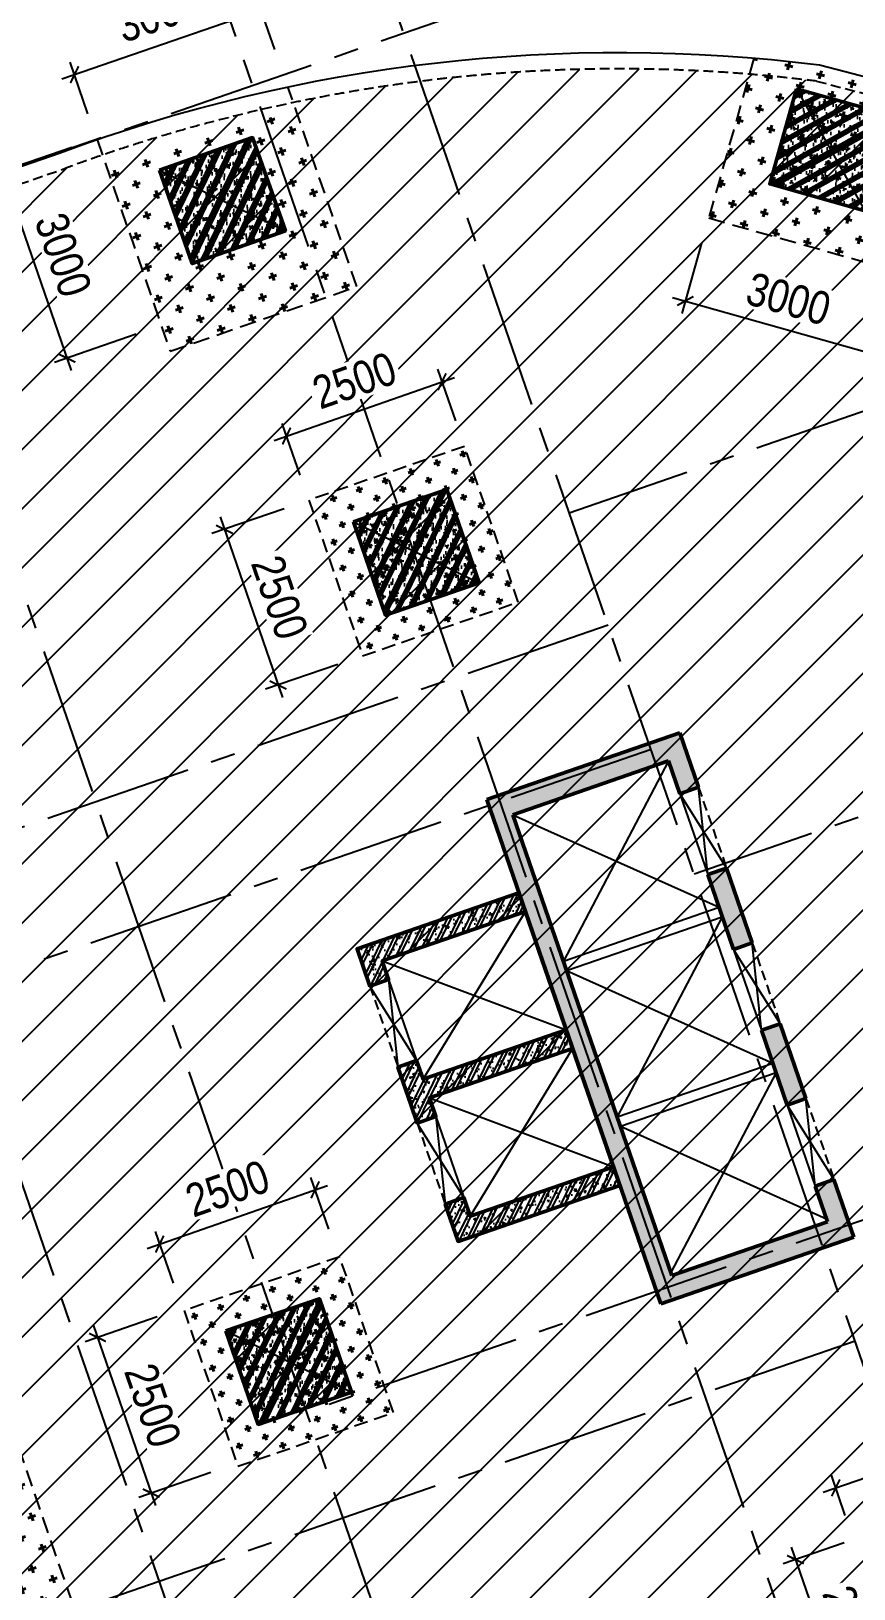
# Model space of a CAD drawing. Header units: millimetres. Extents: x -80883 to 1373228, y -532110 to 182357.
# Drawn here: x 1263269 to 1275759, y -311817 to -288173 of the extents above; entities that cross this region are included whole.
import ezdxf

# ---------------------------------------------------------------- set-up
doc = ezdxf.new("R2010")
doc.units = ezdxf.units.MM
doc.header["$LTSCALE"] = 100
doc.header["$PDMODE"] = 32
doc.header["$PDSIZE"] = 2.5
for name, pattern in [('CENTER2', [1.125, 0.75, -0.125, 0.125, -0.125]), ('DASHED', [4.5, 3, -1.5]), ('HIDDEN', [0.375, 0.25, -0.125])]:
    doc.linetypes.add(name, pattern=pattern)
for name, color, linetype, lineweight in [('0-Hatch', 250, 'Continuous', 40), ('KT-Net cot vach', 6, 'Continuous', 50), ('ST_MBDV Cot vach 220805$0$Xref_ST_MBDV Cot vach 30.7.2022$0$KT-Net cot vach', 6, 'Continuous', 50), ('xref.asix of  podium$0$xref.asix of  podium$0$ST_MBDV Cot vach 220805$0$KT-Net cot vach', 6, 'Continuous', 50)]:
    doc.layers.add(name, color=color, linetype=linetype, lineweight=lineweight)
for name, color, linetype in [('0-khuat', 3, 'HIDDEN'), ('ccu11-Khuat', 9, 'DASHED'), ('ccu11-Manh', 8, 'Continuous'), ('ccu11-Thay', 7, 'Continuous'), ('ccu12-Hatch', 250, 'Continuous'), ('ccu12-Manh', 8, 'Continuous'), ('ccu12-Thay', 7, 'Continuous'), ('ccu12-Truc', 13, 'CENTER2'), ('KC2-DIM', 251, 'Continuous'), ('KT-Dim', 8, 'Continuous'), ('KT-Hatch', 251, 'Continuous'), ('xref.asix of  podium$0$xref.asix of  podium$0$KT-Hatch', 251, 'Continuous')]:
    doc.layers.add(name, color=color, linetype=linetype)
doc.styles.add('Arial Narrow', font='ARIALN.TTF')
doc.dimstyles.new('ccu12-200', dxfattribs={"dimscale": 200, "dimtxt": 2.5, "dimasz": 1, "dimexe": 1, "dimexo": 2, "dimgap": 1, "dimtad": 1, "dimdec": 0, "dimrnd": 5, "dimdsep": 46, "dimtxsty": 'Arial Narrow', "dimblk": 'ARCHTICK', "dimcen": -1, "dimdle": 1, "dimclrd": 256, "dimclre": 256, "dimclrt": 3, "dimadec": 0, "dimazin": 2, "dimtfac": 0.1, "dimtdec": 0, "dimtmove": 0, "dimatfit": 1, "dimldrblk": 'ARCHTICK', "dimfxl": 1, "dimtvp": 0.8333333333333334, "dimtolj": 1, "dimtzin": 12, "dimarcsym": 0})

# ---------------------------------------------------------------- blocks, each defined once
blk = doc.blocks.new('MC3000X3000')
at = {"layer": '0-Hatch', "ltscale": 2}
h = blk.add_hatch(dxfattribs=at)
h.set_pattern_fill('CROSS', color=256, scale=1000, style=0)
h.set_pattern_definition([(360, (0, -4.656612873077393e-10), (250, 250), [125, -375]), (90, (62.5, -62.50000000046566), (-250, 250), [125, -375])])
h.paths.add_polyline_path([(7876789.000000002, 1547059), (7876789.000000002, 1550059), (7873789.000000002, 1550059), (7873789.000000002, 1547059)])
at = {"layer": '0-khuat', "ltscale": 10}
blk.add_lwpolyline([(7873789.000000002, 1547059), (7876789.000000002, 1547059), (7876789.000000002, 1550059), (7873789.000000002, 1550059)], close=True, dxfattribs=at)
blk = doc.blocks.new('MBKC-T1-PN')
at = {"layer": '0-Hatch', "ltscale": 2}
h = blk.add_hatch(dxfattribs=at)
h.set_pattern_fill('CROSS', color=256, scale=999.9999999999999, angle=164.2212204098741, style=0)
h.set_pattern_definition([(164.2212204098741, (8042435.489576856, -640495.130652626), (-308.5606566022942, -172.5987288399341), [124.9999999999996, -374.9999999999984]), (254.2212204098741, (8042392.339894645, -640417.9904884754), (172.5987288399341, -308.5606566022942), [125, -374.9999999999999])])
edge = h.paths.add_edge_path()
edge.add_line((44586.42353469785, 11557.69018123636), (42638.87529900065, 12063.86032439285))
edge.add_arc((39596.52587840916, -12165.34503259504), 24419.46523222947, 82.84309025363818, 85.19620385804187)
edge.add_line((41641.50630159327, 12168.3422608847), (40955.56100985501, 9740.831703689124))
edge.add_line((40955.56100985501, 9740.831703689124), (43842.51732250769, 8925.060137114662))
edge.add_line((43842.51732250769, 8925.060137114662), (44586.42353469785, 11557.69018123636))
h = blk.add_hatch(dxfattribs=at)
h.set_pattern_fill('CROSS', color=256, scale=1000, angle=109.047137953997, style=0)
h.set_pattern_definition([(109.0471379539969, (4067550.98721924, -6929127.166334073), (-317.8990851971258, 154.7261181275824), [124.9999999999996, -374.9999999999983]), (199.0471379539969, (4067589.668748772, -6929047.691562775), (-154.7261181275824, -317.8990851971258), [124.9999999999996, -374.9999999999982])])
edge = h.paths.add_edge_path()
edge.add_arc((39731.38842444564, -12543.43261707574), 24419.46523215249, 101.8954669769914, 108.9529707750465)
edge.add_line((31800.14271300146, 10552.14322958811), (32778.06071958435, 7719.635461929371))
edge.add_line((32778.06071958435, 7719.635461929371), (35613.81193953264, 8698.673264347133))
edge.add_line((35613.81193953264, 8698.673264347133), (34697.88295881101, 11351.63183045672))
h = blk.add_hatch(dxfattribs=at)
h.set_pattern_fill('CROSS', color=256, scale=1000, angle=109.047137953997, style=0)
h.set_pattern_definition([(109.0471379539969, (4063272.425263742, -6949223.737998943), (-317.8990851971258, 154.7261181275824), [124.9999999999984, -374.9999999999935]), (199.0471379539969, (4063311.106793273, -6949144.263227643), (-154.7261181275824, -317.8990851971258), [124.9999999999984, -374.9999999999935])])
h.paths.add_polyline_path([(29727.98328719824, -11952.80472232198), (28499.49876486883, -12376.93620520289), (28825.84469822655, -13322.18660958915), (31661.59591817483, -12343.14880717138), (30029.86624747887, -7616.896773923829), (28422.5993957594, -8171.802646955766)])
at = {"layer": 'ccu12-Hatch', "ltscale": 0.5}
h = blk.add_hatch(dxfattribs=at)
h.set_pattern_fill('ANSI31', color=256, scale=200)
h.set_pattern_definition([(45, (-1232600.871086698, 300749.4537652719), (-449.0128060534577, 449.0128060534577), [])])
edge = h.paths.add_edge_path()
edge.add_arc((39596.5258784194, -12165.34503250691), 24169.46523214078, 82.88137897741478, 110.3519449384467, ccw=False)
edge.add_line((42591.70211395179, 11817.81507882464), (58406.76826363965, 7707.460248947376))
edge.add_arc((57566.76677237987, 4896.279314257787), 2933.997401648627, 22.368302132014207, 73.36346853650582, ccw=False)
edge.add_line((60280.00056402339, 6012.837931064423), (65645.2552123724, -9495.342720050656))
edge.add_arc((69912.35162360128, -7700.789438651875), 4629.096376454211, 202.8094831940485, 267.8461387636046)
edge.add_line((69738.37575314008, -12326.61538209155), (89786.80552536738, -12326.61538209155))
edge.add_line((89786.80552536738, -12326.61538209155), (89786.80552536552, -14486.6249031527))
edge.add_line((89786.80552536552, -14486.6249031527), (90834.7687206131, -14486.62490315287))
edge.add_line((90834.7687206131, -14486.62490315287), (90834.76635349239, -14486.62703115697))
edge.add_line((90834.76635349239, -14486.62703115697), (93582.1413394094, -14486.62703115703))
edge.add_line((93582.1413394094, -14486.62703115703), (93582.14357479545, -14486.50828201312))
edge.add_line((93582.14357479545, -14486.50828201312), (97086.90349016106, -14486.6082508968))
edge.add_line((97086.90349016106, -14486.6082508968), (97086.90349016106, -24426.61538177478))
edge.add_line((97086.90349016106, -24426.61538177478), (89886.80552545143, -24426.6153830188))
edge.add_line((89886.80552545143, -24426.6153830188), (89886.80552545143, -26426.61538159492))
edge.add_line((89886.80552545143, -26426.61538159492), (104609.6535231646, -26426.61538159504))
edge.add_line((104609.6535231646, -26426.61538159504), (105347.4875280627, -29849.06259193434))
edge.add_arc((100503.7394000653, -30535.27201428305), 4892.113990781321, -88.98280526600831, 8.063382661788978, ccw=False)
edge.add_line((100590.5864808073, -35426.61506945355), (55455.55192690738, -35426.61506945355))
edge.add_arc((55461.66778308339, -30567.90211140737), 4858.716807180945, 197.5048071931062, 269.9278795506233, ccw=False)
edge.add_line((50827.94980508671, -32029.33521380113), (46319.23951797537, -19000.21078809898))
edge.add_arc((35342.89111414202, -23363.40948498569), 11811.76223731449, 21.6782725501053, 114.2965891740708)
edge.add_line((30482.82222025329, -12597.84133938845), (15440.22126940242, -17787.66880758357))
edge.add_arc((13548.83679810865, -12297.90464630711), 5806.448636187753, 244.533379235947, 289.01032906862923, ccw=False)
edge.add_arc((51601.22406761372, 27498.46431632899), 60602.85856022522, 217.6298442272399, 228.0027393231647, ccw=False)
edge.add_line((3605.473727127304, -9503.081798993808), (-504.3626536345109, -3435.722267398494))
edge.add_arc((2629.021960851969, -2740.241346217575), 3209.640611350007, 105.4996049737502, 192.5144003469773, ccw=False)
edge.add_line((1771.304140177555, 352.6720043509267), (31190.7288702894, 10495.31749677))
at = {"layer": '0-khuat', "ltscale": 10}
blk.add_line((31661.5959181746, -12343.14880717138), (30029.86624747911, -7616.896773923712), dxfattribs=at)
for points in [[(41641.5063015935, 12168.3422608847), (40955.56100985501, 9740.831703689124), (43842.51732250769, 8925.060137114662), (44586.42353469785, 11557.69018123636)], [(31669.14999424038, 10931.55938810005), (32778.06071958435, 7719.635461929371), (35613.81193953264, 8698.673264347133), (34567.05558589334, 11730.56907009933)]]:
    blk.add_lwpolyline(points, dxfattribs=at)
at = {"layer": 'ccu11-Khuat', "ltscale": 0.5, "elevation": -0.1248620286703281}
blk.add_lwpolyline([(100590.5864808073, -35426.61506945355), (55455.55192690738, -35426.61506945355, -0.3269618123751123), (50827.94980508671, -32029.33521380113), (46319.23951797537, -19000.21078809898, 0.4276624970093012), (30482.82222025329, -12597.84133938845), (15440.22126940242, -17787.66880758357, -0.1965409036496166), (11052.14983252855, -17540.17514300876, -0.04529122358984782), (3605.473727127304, -9503.081798993808), (-504.3626536345109, -3435.722267398494, -0.3990343803495413), (1771.304140177555, 352.6720043509267), (31190.7288702894, 10495.31749677, -0.1204403028230274), (42591.70211395179, 11817.81507882464), (58406.76826363965, 7707.460248947376, -0.2262547279600852), (60280.00056402339, 6012.837931064423), (65645.2552123724, -9495.342720050656, 0.2916469557633262), (69738.37575314008, -12326.61538209155), (89786.80552536738, -12326.61538209155)], format="xyb", dxfattribs=at)
at = {"layer": 'ccu12-Thay', "ltscale": 0.5, "elevation": -0.1248620286703281}
for points in [[(31106.50964570185, 10730.72245935566, -0.1205795836710196), (42638.87529900065, 12063.86032439285), (58473.93133406853, 7948.310099115886, -0.2272385897093211), (60513.96545474557, 6101.210590459232), (65878.82024020283, -9405.814263519424, 0.2908633368540378), (69743.14055128163, -12076.61538209155), (90036.80552536761, -12076.61538209155)], [(100592.7780615496, -35676.61506945355), (55455.39655799186, -35676.61506945355, -0.3267809868965265), (50590.58009542292, -32107.86709642987), (46084.84347490547, -19087.33587578748, 0.427810969143063), (30575.27555690287, -12830.40478876728), (15521.75718290871, -18023.99886239826, -0.1981128104978065), (10911.61054585082, -17750.02456894092, -0.0454709095100691), (3402.789631705265, -9649.635404628643), (-737.5713195712306, -3537.212389550812, -0.4024491153328594), (1696.951964988839, 591.4787324376521), (31106.50964570185, 10730.72245935566)]]:
    blk.add_lwpolyline(points, format="xyb", dxfattribs=at)
at = {"layer": '0-khuat', "linetype": 'HIDDEN', "ltscale": 10, "xscale": 0.8333333333333334, "yscale": 0.8333333333333334, "zscale": 0.8333333333333334}
for p, rotation in [((3398011.633033426, -5777611.017557327), 109.0471379539969), ((3396116.371167894, -5789912.941692837), 109.0471379540067)]:
    blk.add_blockref('MC3000X3000', p, dxfattribs=dict(at, rotation=rotation))
blk = doc.blocks.new('_ARCHTICK')
at = {"color": 0, "linetype": 'ByBlock', "const_width": 0.15}
blk.add_lwpolyline([(-0.5, -0.5), (0.5, 0.5)], dxfattribs=at)
blk = doc.blocks.new('*D1068')
at = {"layer": 'Defpoints', "color": 0, "transparency": 16777216}
for p in [(341485.0128966325, -41507.42828786178), (342232.6258974263, -43672.86507963808), (336750.1735388605, -45565.67149764695)]:
    blk.add_point(p, dxfattribs=at)
at = {"layer": 'KT-Dim', "lineweight": -2, "transparency": 16777216}
for p, q in [((342102.087523707, -43294.7649170004), (341419.7437097728, -41318.37820654301)), ((335813.5104570653, -43465.50389365036), (341674.0629779513, -41442.15910100228)), ((336619.6351651412, -45187.57133500927), (335937.2913515246, -43211.18462547185))]:
    blk.add_line(p, q, dxfattribs=at)
at = {"layer": 'KT-Dim', "lineweight": -2, "transparency": 16777216, "xscale": 200, "yscale": 200, "zscale": 200}
for p, rotation in [((341485.0128966324, -41507.4282878619), 19.04713796363416), ((336002.5605383842, -43400.23470679074), 199.0471379636342)]:
    blk.add_blockref('_ARCHTICK', p, dxfattribs=dict(at, rotation=rotation))
at = {"layer": 'KT-Dim', "color": 3, "transparency": 16777216, "insert": (338595.205821296, -42023.47175388741), "char_height": 500, "attachment_point": 5, "rotation": 19.047137963634164, "style": 'Arial Narrow'}
blk.add_mtext('\\A1;5800', dxfattribs=at)
blk = doc.blocks.new('LOI-B2-T1-PN')
at = {"layer": 'xref.asix of  podium$0$xref.asix of  podium$0$KT-Hatch'}
h = blk.add_hatch(dxfattribs=at)
h.set_pattern_fill('BTCT', color=256, scale=40)
h.set_pattern_definition([(49.99999999999999, (106559.8543703835, -42147.03074568091), (286.9040730403014, -25.10085399303804), [30, -330]), (355, (106559.8543703835, -42147.03074568091), (-55.50053344520001, 300.8768534800047), [24, -264]), (100.4514, (106583.7630423829, -42149.12248168094), (231.4037526856086, 275.7758168243814), [25.496076, -280.4568448]), (46.18420000000001, (106559.8543703835, -42067.03074568091), (426.8964194502578, -66.20760573160723), [45, -495]), (96.6356, (106595.4290683828, -42072.54806848092), (373.8650822194813, 389.6471483601767), [38.2441152, -420.6852]), (351.1842, (106559.8543703835, -42067.03074568091), (373.8647780534509, 389.6474403701299), [36, -396]), (21, (106599.8543703835, -42087.03074568091), (238.7628208473847, -161.0475562661355), [30, -330]), (326.0000000000001, (106599.8543703835, -42087.03074568091), (97.32613276863269, 290.0600180187412), [24, -264]), (71.4514, (106619.7512635831, -42100.45138808095), (336.089051432596, 129.012198683981), [25.496076, -280.4568448]), (37.50000000000001, (106559.8543703835, -42147.03074568091), (4.863942126916267, 133.1575415325246), [0, -260.8, 0, -268, 0, -265]), (7.499999999999999, (106559.8543703835, -42147.03074568091), (105.2278149768594, 157.7646847529441), [0, -152.8, 0, -254.8, 0, -101]), (327.5, (106470.6543703843, -42147.03074568091), (213.5289744689636, -9.021948693751902), [0, -100, 0, -312, 0, -414]), (317.5, (106430.6543703843, -42147.03074568091), (233.2744677369545, 40.04199293292709), [0, -130, 0, -207.2, 0, -294]), (45, (106559.8543703835, -42147.03074568091), (-106.0660171779821, 106.0660171779821), []), (45, (106630.5650483835, -42147.03074568091), (-106.0660171779821, 106.0660171779821), [])])
h.paths.add_polyline_path([(49433.65392537601, 3363.971816275036), (49622.70400670543, 3429.241003099829), (52034.40045988187, -3556.159502078313), (48915.07411792129, -4633.101084687049), (48640.94353325665, -3839.090743097011), (45994.24239462428, -4752.85935864388), (45691.49887049571, -3875.972566526849), (45975.07399249263, -3778.068786289543), (46163.59643967636, -4324.117936077528), (48526.72245631367, -3508.253100767964), (46111.76254379749, 3486.599908476695), (43748.63652716018, 2670.735073167132), (43919.09460751154, 2177.008775634924), (43635.51948551461, 2079.104995397851), (43350.84032822028, 2903.668935258873), (49116.86780881323, 4894.379133414477), (49182.13699563965, 4705.32905208366), (46346.385775676, 3726.291249711998), (49117.06275638752, -4298.884702786105), (51763.76389501989, -3385.116087239236)])
h.paths.add_polyline_path([(45550.82427813113, -2549.2432576383), (45267.2491561342, -2647.147037875606), (44875.63403518684, -1512.846549890004), (45159.2091571819, -1414.942769652931)], flags=17)
h.paths.add_polyline_path([(44734.9594428204, -186.1172410016879), (44451.38432082534, -284.0210212389939), (44059.76919987611, 850.2794667466078), (44343.34432187304, 948.1832469836809)], flags=17)
h.paths.add_polyline_path([(42855.74765053205, -4855.010368898511), (42572.17252853513, -4952.914149135584), (42759.82144065574, -5496.433132962091), (40396.69542402029, -6312.297968271887), (37981.73551150225, 682.555040972773), (40344.86152813956, 1498.419876282569), (40516.19314355403, 1002.163412788883), (40799.76826555096, 1100.067193025956), (40514.21557319351, 1927.161298848689), (37583.93931256421, 915.4889030647464), (40227.34137896635, -6741.039390838239), (43157.61763959564, -5729.366995054064)])
h.paths.add_polyline_path([(42431.49793617055, -3626.184840247501), (42147.92281417362, -3724.088620484574), (41756.30769322626, -2589.788132498972), (42039.88281522132, -2491.884352261899)], flags=17)
h.paths.add_polyline_path([(41615.63310086168, -1263.058823610656), (41332.05797886476, -1360.962603847962), (40940.44285791554, -226.6621158623602), (41224.01797991246, -128.7583356250543)], flags=17)
at = {"ltscale": 0.5}
for points in [[(38748.64845669363, -1538.783414665668), (41111.77447333024, -722.918579354824)], [(38797.60034681251, -1680.570975663897), (41160.72636344936, -864.7061403541593)], [(39564.51329200342, -3901.909431302338), (41927.6393086398, -3086.044595991494)], [(39613.46518212208, -4043.696992300509), (41976.59119875915, -3227.832156990771)]]:
    blk.add_lwpolyline(points, dxfattribs=at)
at = {"layer": 'ccu11-Khuat', "color": 6, "ltscale": 0.5}
for points in [[(40799.76826555096, 1100.067193025956), (41224.01797991246, -128.7583356250543)], [(41615.63310086331, -1263.058823609666), (42039.88281522482, -2491.884352260677)], [(42431.49793617055, -3626.184840247501), (42855.74765053205, -4855.010368898511)]]:
    blk.add_lwpolyline(points, dxfattribs=at)
at = {"layer": 'ccu11-Thay', "color": 6, "ltscale": 0.5}
for points in [[(40516.19314355403, 1002.163412788883), (40940.44285791554, -226.6621158623602)], [(41332.05797886639, -1360.96260384674), (41756.30769322789, -2589.788132497983)], [(42147.92281417362, -3724.088620484574), (42572.17252853513, -4952.914149135817)]]:
    blk.add_lwpolyline(points, dxfattribs=at)
at = {"layer": 'ccu12-Manh', "ltscale": 0.5}
for points in [[(40344.86152813956, 1498.419876282569), (38748.64845669386, -1538.78341466561)], [(37981.73551150225, 682.555040972773), (41111.77447333024, -722.918579354824)], [(41160.72636344936, -864.7061403542175), (39564.51329200366, -3901.909431302396)], [(38797.60034681205, -1680.570975664014), (41927.63930864003, -3086.044595991611)], [(41976.59119875869, -3227.832156990888), (40380.37812731299, -6265.035447939066)], [(39613.46518212138, -4043.696992300684), (42743.50414394937, -5449.170612628281)]]:
    blk.add_lwpolyline(points, dxfattribs=at)
at = {"layer": 'KC2-DIM', "ltscale": 0.5}
for points in [[(40516.19314355403, 1002.163412788883), (41224.01797991246, -128.7583356250543)], [(40940.44285791554, -226.6621158623602), (40799.76826555096, 1100.067193025956)], [(41332.05797886336, -1360.962603847729), (42039.88281522179, -2491.884352261666)], [(41756.30769322487, -2589.788132498972), (41615.63310086029, -1263.058823610656)], [(42147.9228141692, -3724.088620485563), (42855.74765052786, -4855.0103688995)], [(42572.1725285307, -4952.914149136806), (42431.49793616636, -3626.18484024849)]]:
    blk.add_lwpolyline(points, dxfattribs=at)
at = {"layer": 'xref.asix of  podium$0$xref.asix of  podium$0$ST_MBDV Cot vach 220805$0$KT-Net cot vach', "extrusion": (-3.35282951705558e-09, 1.998521292752062e-08, 0.9999999999999999)}
for p, q in [((40514.21557319351, 1927.161298848689), (37583.93931256421, 915.4889030647464)), ((40799.76826555096, 1100.067193025956), (40514.21557319351, 1927.161298848689)), ((40344.86152813956, 1498.419876282569), (37981.73551150225, 682.555040972773)), ((40516.19314355403, 1002.163412788883), (40344.86152813956, 1498.419876282569)), ((37583.93931256421, 915.4889030647464), (40227.34137896635, -6741.039390838239)), ((37981.73551150225, 682.555040972773), (40396.69542402029, -6312.297968271887)), ((42759.82144065574, -5496.433132962091), (42572.17252853513, -4952.914149135584)), ((43157.61763959564, -5729.366995054064), (42855.74765053205, -4855.010368898511)), ((40396.69542402029, -6312.297968271887), (42759.82144065574, -5496.433132962091)), ((40227.34137896635, -6741.039390838239), (43157.61763959564, -5729.366995054064))]:
    blk.add_line(p, q, dxfattribs=at)
at = {"layer": 'xref.asix of  podium$0$xref.asix of  podium$0$ST_MBDV Cot vach 220805$0$KT-Net cot vach', "color": 6}
for p, q in [((40799.76826555096, 1100.067193025956), (40516.19314355403, 1002.163412788883)), ((41224.01797991246, -128.7583356250543), (40940.44285791554, -226.6621158623602)), ((41615.63310086168, -1263.058823610656), (41332.05797886476, -1360.962603847962)), ((42039.88281522132, -2491.884352261899), (41756.30769322626, -2589.788132498972)), ((42431.49793617055, -3626.184840247501), (42147.92281417362, -3724.088620484574)), ((42855.74765053205, -4855.010368898511), (42572.17252853513, -4952.914149135584))]:
    blk.add_line(p, q, dxfattribs=at)
at = {"layer": 'xref.asix of  podium$0$xref.asix of  podium$0$ST_MBDV Cot vach 220805$0$KT-Net cot vach', "color": 6, "extrusion": (-3.35282951705558e-09, 1.998521292752062e-08, 0.9999999999999999)}
for p, q in [((41332.05797886476, -1360.962603847962), (40940.44285791554, -226.6621158623602)), ((41615.63310086168, -1263.058823610656), (41224.01797991246, -128.7583356250543)), ((42147.92281417362, -3724.088620484574), (41756.30769322626, -2589.788132498972)), ((42431.49793617055, -3626.184840247501), (42039.88281522132, -2491.884352261899))]:
    blk.add_line(p, q, dxfattribs=at)
blk = doc.blocks.new('*U151')
h = blk.add_hatch()
h.set_pattern_fill('VATLIEU04', color=250, scale=40, style=0, pattern_type=2)
h.set_pattern_definition([(49.99999999999999, (550, -550), (286.9040730403014, -25.10085399303804), [30, -330]), (355, (550, -550), (-55.50053344520001, 300.8768534800047), [24, -264]), (100.4514, (573.908672, -552.091736), (231.4037526856086, 275.7758168243814), [25.496076, -280.4568448]), (46.18420000000001, (550, -470), (426.8964194502578, -66.20760573160723), [45, -495]), (96.6356, (585.574698, -475.5173228), (373.8650822194813, 389.6471483601767), [38.2441152, -420.6852]), (351.1842, (550, -470), (373.8647780534509, 389.6474403701299), [36, -396]), (21, (590, -490), (238.7628208473847, -161.0475562661355), [30, -330]), (326.0000000000001, (590, -490), (97.32613276863269, 290.0600180187412), [24, -264]), (71.4514, (609.8968932, -503.4206424), (336.089051432596, 129.012198683981), [25.496076, -280.4568448]), (37.50000000000001, (550, -550), (4.863942126916267, 133.1575415325246), [0, -260.8, 0, -268, 0, -265]), (7.499999999999999, (550, -550), (105.2278149768594, 157.7646847529441), [0, -152.8, 0, -254.8, 0, -101]), (327.5, (460.8, -550), (213.5289744689636, -9.021948693751902), [0, -100, 0, -312, 0, -414]), (317.5, (420.8, -550), (233.2744677369545, 40.04199293292709), [0, -130, 0, -207.2, 0, -294]), (45, (550, -550), (-120.2081528017131, 120.2081528017131), []), (45, (550, -501), (-120.2081528017131, 120.2081528017131), [])])
h.paths.add_polyline_path([(-475, 475), (1025, 475), (1025, -1025), (-475, -1025)])
at = {"color": 6, "ltscale": 0.25}
blk.add_lwpolyline([(-475, 475), (1025, 475), (1025, -1025), (-475, -1025)], close=True, dxfattribs=at)
at = {"layer": 'Defpoints', "linetype": 'ByBlock', "ltscale": 30}
for p, q in [((1025, 475), (-475, -1025)), ((-475, 475), (1025, -1025))]:
    blk.add_line(p, q, dxfattribs=at)
blk = doc.blocks.new('MBDV-B1-T1-PN')
at = {"layer": 'KT-Net cot vach'}
for p, rotation in [((42617.06634774548, 11115.84079899138), 344.2212204098554), ((33220.94150426495, 10173.40535833163, -5.460167990958831e-05), 19.35977521795311), ((36164.08893354633, 4835.222883307375, 0.003742682589996882), 19.04713795399666), ((34229.5406683262, -7447.579368080595), 19.04713795399666)]:
    blk.add_blockref('*U151', p, dxfattribs=dict(at, rotation=rotation))
blk = doc.blocks.new('LOI-KD-PN')
at = {"layer": 'KT-Hatch'}
h = blk.add_hatch(dxfattribs=at)
h.set_pattern_fill('BTCT', color=256, scale=40, angle=19.0471379539965)
h.set_pattern_definition([(69.04713795399645, (-1438.872973347316, -2076.931861215679), (279.3877533547662, 69.903385280477), [29.99999999999995, -329.9999999999992]), (14.04713795399642, (-1438.872973347316, -2076.931861215679), (-150.6518396180941, 266.2915946709811), [23.99999999999998, -263.9999999999996]), (119.4985379539964, (-1415.590661877999, -2071.106577622413), (128.7361747717527, 336.1948768307957), [25.49607599999999, -280.4568447999998]), (65.2313379539965, (-1464.980648078723, -2001.311828683713), (425.1305970221304, 76.73314454503654), [45, -495]), (115.6827379539964, (-1429.553094464587, -1994.917422253522), (226.2363583837528, 490.3234749361438), [38.24411519999979, -420.6851999999984]), (10.23133795399642, (-1464.980648078723, -2001.311828683713), (226.2359755744279, 490.3236516953235), [35.99999999999976, -395.9999999999981]), (40.04713795399648, (-1420.643713129917, -2007.16299945116), (278.2478686892407, -74.31099224333835), [30, -330]), (345.0471379539965, (-1420.643713129917, -2007.16299945116), (-2.662340959559013, 305.9413376994765), [24, -264]), (90.49853795399616, (-1397.456394660519, -2013.355596939393), (275.5857060422185, 231.6301287124563), [25.496076, -280.4568447999999]), (56.54713795399648, (-1438.872973347316, -2076.931861215679), (-38.85777900570817, 127.4545480190627), [0, -260.7999999999999, 0, -267.9999999999999, 0, -264.9999999999999]), (26.54713795399645, (-1438.872973347316, -2076.931861215679), (47.98077147784923, 183.4678019936752), [0, -152.8, 0, -254.8, 0, -101]), (346.5471379539965, (-1523.189309620531, -2106.041918540839), (204.7826262224386, 61.15631196729441), [0, -99.99999999999949, 0, -311.999999999998, 0, -413.999999999998]), (336.5471379539965, (-1560.999325886602, -2119.095755906426), (207.4352439007965, 113.9778841873155), [0, -129.9999999999998, 0, -207.1999999999998, 0, -293.9999999999995]), (64.04713795399645, (-1438.872973347316, -2076.931861215679), (-134.8731593255321, 65.64473241281163), []), (64.04713795399645, (-1372.033676213352, -2053.855718950159), (-134.8731593255321, 65.64473241281163), [])])
h.paths.add_polyline_path([(-25413.34261105466, 16274.23071733973), (-27870.99366831291, 15425.73128858348), (-27675.18610782945, 14858.58104459388), (-27391.61098583438, 14956.48482483561), (-27489.51476607635, 15240.05994683038), (-25315.43883078266, 15990.65559535031), (-24695.38155591837, 14194.6798227164), (-26869.45749121206, 13444.08417419653), (-26967.36127145379, 13727.65929619136), (-27250.93639344862, 13629.75551594963), (-27055.12883296516, 13062.60527195997), (-26957.22505272343, 12779.03014996514), (-26673.6499307286, 12876.93393020687), (-26771.55371097033, 13160.5090522017), (-24597.47777567664, 13911.10470072157), (-23977.42050081235, 12115.12892808771), (-26151.49643610604, 11364.53327956778), (-26249.40021634777, 11648.10840156261), (-26532.9753383426, 11550.20462132094), (-26337.16777785914, 10983.05437733122), (-23879.51672060112, 11831.55380608741)])
at = {"layer": 'ccu11-Khuat', "color": 6, "ltscale": 0.5, "elevation": 1.490472173669433e-05}
for points in [[(-27675.18610782991, 14858.58104459493), (-27250.93639346841, 13629.75551594392)], [(-26957.22505272459, 12779.03014996595), (-26532.97533836332, 11550.20462131494)]]:
    blk.add_lwpolyline(points, dxfattribs=at)
at = {"layer": 'ccu11-Thay', "color": 6, "ltscale": 0.5, "elevation": 1.490472173669433e-05}
for points in [[(-27391.61098583299, 14956.4848248327), (-26967.36127147148, 13727.65929618146)], [(-26673.6499307279, 12876.93393020373), (-26249.4002163664, 11648.10840155248)]]:
    blk.add_lwpolyline(points, dxfattribs=at)
at = {"layer": 'ccu12-Manh', "ltscale": 0.5, "elevation": 1.490472173669433e-05}
for points in [[(-26869.45749121206, 13444.08417419653), (-25315.4388308113, 15990.65559534042)], [(-27489.51476607635, 15240.05994683038), (-24695.38155594724, 14194.67982270644)], [(-24597.47777570551, 13911.10470071161), (-26151.49643610604, 11364.53327956778)], [(-26771.55371097033, 13160.5090522017), (-23977.42050081235, 12115.12892808771)]]:
    blk.add_lwpolyline(points, dxfattribs=at)
at = {"layer": 'KC2-DIM', "ltscale": 0.5, "elevation": 1.490472173669433e-05}
for points in [[(-27391.61098583345, 14956.48482483305), (-27250.93639346887, 13629.75551594427)], [(-26967.36127147195, 13727.65929618193), (-27675.18610783014, 14858.58104459528)], [(-26249.40021636663, 11648.10840155295), (-26957.22505272483, 12779.0301499663)], [(-26673.64993072813, 12876.93393020408), (-26532.97533836355, 11550.20462131529)]]:
    blk.add_lwpolyline(points, dxfattribs=at)
at = {"layer": 'ST_MBDV Cot vach 220805$0$Xref_ST_MBDV Cot vach 30.7.2022$0$KT-Net cot vach', "elevation": 1.490472173669433e-05}
blk.add_lwpolyline([(-25413.34261105466, 16274.23071733973), (-27870.99366831291, 15425.73128858348), (-27675.18610782945, 14858.58104459388), (-27391.61098583438, 14956.48482483561), (-27489.51476607635, 15240.05994683038), (-25315.43883078266, 15990.65559535031), (-24695.38155591837, 14194.6798227164), (-26869.45749121206, 13444.08417419653), (-26967.36127145379, 13727.65929619136), (-27250.93639344862, 13629.75551594963), (-27055.12883296516, 13062.60527195997), (-26957.22505272343, 12779.03014996514), (-26673.6499307286, 12876.93393020687), (-26771.55371097033, 13160.5090522017), (-24597.47777567664, 13911.10470072157), (-23977.42050081235, 12115.12892808771), (-26151.49643610604, 11364.53327956778), (-26249.40021634777, 11648.10840156261), (-26532.9753383426, 11550.20462132094), (-26337.16777785914, 10983.05437733122), (-23879.51672060112, 11831.55380608741)], close=True, dxfattribs=at)
at = {"layer": 'xref.asix of  podium$0$xref.asix of  podium$0$ST_MBDV Cot vach 220805$0$KT-Net cot vach', "color": 6}
for p, q in [((-27391.61098583392, 14956.4848248355, 1.490472173669433e-05), (-27675.18610783084, 14858.58104459842, 1.490472173669433e-05)), ((-26967.36127147241, 13727.65929618425, 1.490472173669433e-05), (-27250.93639346934, 13629.75551594718, 1.490472173669433e-05))]:
    blk.add_line(p, q, dxfattribs=at)
blk = doc.blocks.new('*D1234')
at = {"layer": 'Defpoints', "color": 0, "ltscale": 0.5, "transparency": 16777216}
for p in [(1264262.29080749, -289808.0412940348, -5.46016815734518e-05), (1262834.985379812, -290300.8158221609), (1265241.328609908, -292643.7925139835, -5.46016815734518e-05)]:
    blk.add_point(p, dxfattribs=at)
at = {"layer": 'KC2-DIM', "lineweight": -2, "ltscale": 0.5, "transparency": 16777216}
for p, q in [((1263884.19064483, -289938.5796676905), (1262645.935298482, -290366.0850089887)), ((1263879.292369057, -293325.6171234395), (1262769.716192984, -290111.765740831)), ((1264863.228447248, -292774.3308876391), (1263624.9731009, -293201.8362289374))]:
    blk.add_line(p, q, dxfattribs=at)
at = {"layer": 'KC2-DIM', "lineweight": -2, "ltscale": 0.5, "transparency": 16777216, "xscale": 200, "yscale": 200, "zscale": 200}
for p, rotation in [((1262834.985379812, -290300.8158221609), 109.0471379540029), ((1263814.02318223, -293136.5670421096), 289.0471379540029)]:
    blk.add_blockref('_ARCHTICK', p, dxfattribs=dict(at, rotation=rotation))
at = {"layer": 'KC2-DIM', "color": 3, "ltscale": 0.5, "transparency": 16777216, "insert": (1263754.864024485, -291570.1105359949), "char_height": 500, "attachment_point": 5, "rotation": 289.0471379540029, "style": 'Arial Narrow', "bg_fill": 3, "box_fill_scale": 1.1, "bg_fill_color": 256, "bg_fill_true_color": 13158600, "bg_fill_transparency": 0}
blk.add_mtext('\\A1;3000', dxfattribs=at)
blk = doc.blocks.new('*D1235')
at = {"layer": 'Defpoints', "color": 0, "ltscale": 0.5, "transparency": 16777216}
for p in [(1266761.670207076, -287854.7134309169), (1267098.042027438, -288829.0034916169, -5.46016815734518e-05), (1264262.29080749, -289808.0412940347, -5.46016815734518e-05)]:
    blk.add_point(p, dxfattribs=at)
at = {"layer": 'KC2-DIM', "lineweight": -2, "ltscale": 0.5, "transparency": 16777216}
for p, q in [((1266967.503653782, -288450.9033289572), (1266696.401020249, -287665.663349587)), ((1263736.868905799, -288899.0204201624), (1266950.720288406, -287789.444244089)), ((1264131.752433834, -289429.941131375), (1263860.649800301, -288644.7011520047))]:
    blk.add_line(p, q, dxfattribs=at)
at = {"layer": 'KC2-DIM', "lineweight": -2, "ltscale": 0.5, "transparency": 16777216, "xscale": 200, "yscale": 200, "zscale": 200}
for p, rotation in [((1266761.670207076, -287854.7134309169), 19.04713795400866), ((1263925.918987129, -288833.7512333346), 199.0471379540086)]:
    blk.add_blockref('_ARCHTICK', p, dxfattribs=dict(at, rotation=rotation))
at = {"layer": 'KC2-DIM', "color": 3, "ltscale": 0.5, "transparency": 16777216, "insert": (1265195.213700963, -287913.8725886618), "char_height": 500, "attachment_point": 5, "rotation": 19.047137954008665, "style": 'Arial Narrow', "bg_fill": 3, "box_fill_scale": 1.1, "bg_fill_color": 256, "bg_fill_true_color": 13158600, "bg_fill_transparency": 0}
blk.add_mtext('\\A1;3000', dxfattribs=at)
blk = doc.blocks.new('*D1236')
at = {"layer": 'Defpoints', "color": 0, "ltscale": 0.5, "transparency": 16777216}
for p in [(1269506.611748391, -293494.7249620644), (1269846.252568003, -294467.8741024893, -5.46016815734518e-05), (1267485.867201732, -295291.6771426385)]:
    blk.add_point(p, dxfattribs=at)
at = {"layer": 'KC2-DIM', "lineweight": -2, "ltscale": 0.5, "transparency": 16777216}
for p, q in [((1269714.444825249, -294090.2145746732), (1269440.707877014, -293305.8951981564)), ((1266957.396618212, -294384.4318735902), (1269695.441512299, -293428.8210906877)), ((1267354.059458979, -294914.0176148224), (1267080.322510744, -294129.6982383055))]:
    blk.add_line(p, q, dxfattribs=at)
at = {"layer": 'KC2-DIM', "lineweight": -2, "ltscale": 0.5, "transparency": 16777216, "xscale": 200, "yscale": 200, "zscale": 200}
for p, rotation in [((1269506.611748391, -293494.7249620644), 19.2396050158715), ((1267146.22638212, -294318.5280022136), 199.2396050158715)]:
    blk.add_blockref('_ARCHTICK', p, dxfattribs=dict(at, rotation=rotation))
at = {"layer": 'KC2-DIM', "color": 3, "ltscale": 0.5, "transparency": 16777216, "insert": (1268176.393352601, -293476.7682764076), "char_height": 500, "attachment_point": 5, "rotation": 19.239605015871508, "style": 'Arial Narrow', "bg_fill": 3, "box_fill_scale": 1.1, "bg_fill_color": 256, "bg_fill_true_color": 13158600, "bg_fill_transparency": 0}
blk.add_mtext('\\A1;2500', dxfattribs=at)
blk = doc.blocks.new('*D1257')
at = {"layer": 'Defpoints', "color": 0, "ltscale": 0.5, "transparency": 16777216}
for p in [(1267485.867201732, -295291.6771426384, 0.0037426825899861), (1268301.732037079, -297654.8031592618), (1267017.700965341, -298098.1124840945)]:
    blk.add_point(p, dxfattribs=at)
at = {"layer": 'KC2-DIM', "lineweight": -2, "ltscale": 0.5, "transparency": 16777216}
for p, q in [((1267107.767039073, -295422.215516294), (1266012.786048665, -295800.2556542989)), ((1266136.566943167, -295545.9363861412), (1267082.970152169, -298287.1625654243)), ((1267923.63187442, -297785.3415329173), (1266828.650884012, -298163.3816709223))]:
    blk.add_line(p, q, dxfattribs=at)
at = {"layer": 'KC2-DIM', "lineweight": -2, "ltscale": 0.5, "transparency": 16777216, "xscale": 200, "yscale": 200, "zscale": 200}
for p, rotation in [((1266201.836129995, -295734.9864674711), 109.047137953984), ((1267017.700965341, -298098.1124840945), 289.047137953984)]:
    blk.add_blockref('_ARCHTICK', p, dxfattribs=dict(at, rotation=rotation))
at = {"layer": 'KC2-DIM', "color": 3, "ltscale": 0.5, "transparency": 16777216, "insert": (1267040.128291132, -296767.9685796431), "char_height": 500, "attachment_point": 5, "rotation": 289.04713795398396, "style": 'Arial Narrow', "bg_fill": 3, "box_fill_scale": 1.1, "bg_fill_color": 256, "bg_fill_true_color": 13158600, "bg_fill_transparency": 0}
blk.add_mtext('\\A1;2500', dxfattribs=at)
blk = doc.blocks.new('*D1258')
at = {"layer": 'Defpoints', "color": 0, "ltscale": 0.5, "transparency": 16777216}
for p in [(1273556.432096556, -291008.6220615829), (1276443.388409208, -291824.3936281573), (1276087.40715439, -293084.1854288186)]:
    blk.add_point(p, dxfattribs=at)
at = {"layer": 'KC2-DIM', "lineweight": -2, "ltscale": 0.5, "transparency": 16777216}
for p, q in [((1273447.662554346, -291393.5495699367), (1273146.066070633, -292460.877616421)), ((1273007.987087561, -292214.0290911391), (1276279.870908567, -293138.5701999235)), ((1276334.618866998, -292209.3211365111), (1276033.022383285, -293276.6491829954))]:
    blk.add_line(p, q, dxfattribs=at)
at = {"layer": 'KC2-DIM', "lineweight": -2, "ltscale": 0.5, "transparency": 16777216, "xscale": 200, "yscale": 200, "zscale": 200}
for p, rotation in [((1273200.450841738, -292268.4138622441), 164.221220409865), ((1276087.40715439, -293084.1854288186), 344.2212204098649)]:
    blk.add_blockref('_ARCHTICK', p, dxfattribs=dict(at, rotation=rotation))
at = {"layer": 'KC2-DIM', "color": 3, "ltscale": 0.5, "transparency": 16777216, "insert": (1274767.732256843, -292238.168906359), "char_height": 500, "attachment_point": 5, "rotation": 344.22122040986494, "style": 'Arial Narrow', "bg_fill": 3, "box_fill_scale": 1.1, "bg_fill_color": 256, "bg_fill_true_color": 13158600, "bg_fill_transparency": 0}
blk.add_mtext('\\A1;3000', dxfattribs=at)
blk = doc.blocks.new('*D1218')
at = {"layer": 'Defpoints', "color": 0, "ltscale": 0.5, "transparency": 16777216}
for p in [(1278793.231531757, -309140.388357167), (1279068.594142788, -309937.9672231016), (1275760.217719515, -311080.1779925887)]:
    blk.add_point(p, dxfattribs=at)
at = {"layer": 'KC2-DIM', "lineweight": -2, "ltscale": 0.5, "transparency": 16777216}
for p, q in [((1278938.055769132, -309559.8670604418), (1278727.962344929, -308951.3382758371)), ((1275295.805027155, -310347.8683134821), (1278982.281613087, -309075.1191703391)), ((1275629.67934586, -310702.077829929), (1275419.585921657, -310093.5490453243))]:
    blk.add_line(p, q, dxfattribs=at)
at = {"layer": 'KC2-DIM', "lineweight": -2, "ltscale": 0.5, "transparency": 16777216, "xscale": 200, "yscale": 200, "zscale": 200}
for p, rotation in [((1278793.231531757, -309140.388357167), 19.0471379540058), ((1275484.855108484, -310282.5991266542), 199.0471379540058)]:
    blk.add_blockref('_ARCHTICK', p, dxfattribs=dict(at, rotation=rotation))
at = {"layer": 'KC2-DIM', "color": 3, "ltscale": 0.5, "transparency": 16777216, "insert": (1276990.462423981, -309281.1339984465), "char_height": 500, "attachment_point": 5, "rotation": 19.047137954005798, "style": 'Arial Narrow', "bg_fill": 3, "box_fill_scale": 1.1, "bg_fill_color": 256, "bg_fill_true_color": 13158600, "bg_fill_transparency": 0}
blk.add_mtext('\\A1;3500', dxfattribs=at)
blk = doc.blocks.new('*D1219')
at = {"layer": 'Defpoints', "color": 0, "ltscale": 0.5, "transparency": 16777216}
for p in [(1275992.337530984, -310986.4457276587), (1276808.202090336, -313349.5718395692), (1275689.916195579, -313735.6578060171)]:
    blk.add_point(p, dxfattribs=at)
at = {"layer": 'KC2-DIM', "lineweight": -2, "ltscale": 0.5, "transparency": 16777216}
for p, q in [((1275614.237353079, -311116.984057155), (1274685.001547275, -311437.8008588547)), ((1274808.782471479, -311183.4816051538), (1275755.185360328, -313924.70789497)), ((1276430.101912431, -313480.1101690655), (1275500.866106627, -313800.9269707653))]:
    blk.add_line(p, q, dxfattribs=at)
at = {"layer": 'KC2-DIM', "lineweight": -2, "ltscale": 0.5, "transparency": 16777216, "xscale": 200, "yscale": 200, "zscale": 200}
for p, rotation in [((1274874.051636227, -311372.5316941066), 109.0471312622707), ((1275689.916195579, -313735.6578060171), 289.0471312622706)]:
    blk.add_blockref('_ARCHTICK', p, dxfattribs=dict(at, rotation=rotation))
at = {"layer": 'KC2-DIM', "color": 3, "ltscale": 0.5, "transparency": 16777216, "insert": (1275712.343676721, -312405.5139041849), "char_height": 500, "attachment_point": 5, "rotation": 289.0471312622707, "style": 'Arial Narrow', "bg_fill": 3, "box_fill_scale": 1.1, "bg_fill_color": 256, "bg_fill_true_color": 13158600, "bg_fill_transparency": 0}
blk.add_mtext('\\A1;2500', dxfattribs=at)
blk = doc.blocks.new('*D1306')
at = {"layer": 'Defpoints', "color": 0, "ltscale": 0.5, "transparency": 16777216}
for p in [(1267580.577134173, -305759.7848677669), (1267920.217953785, -306732.9340081915, -5.460168955930777e-05), (1265559.832587515, -307556.7370483407)]:
    blk.add_point(p, dxfattribs=at)
at = {"layer": 'KC2-DIM', "lineweight": -2, "ltscale": 0.5, "transparency": 16777216}
for p, q in [((1265031.362003994, -306649.4917792928), (1267769.406898081, -305693.8809963902)), ((1267788.410211031, -306355.2744803753), (1267514.673262796, -305570.9551038588)), ((1265428.024844761, -307179.0775205246), (1265154.287896526, -306394.7581440081))]:
    blk.add_line(p, q, dxfattribs=at)
at = {"layer": 'KC2-DIM', "lineweight": -2, "ltscale": 0.5, "transparency": 16777216, "xscale": 200, "yscale": 200, "zscale": 200}
for p, rotation in [((1267580.577134173, -305759.7848677669), 19.2396050158715), ((1265220.191767902, -306583.5879079161), 199.2396050158715)]:
    blk.add_blockref('_ARCHTICK', p, dxfattribs=dict(at, rotation=rotation))
at = {"layer": 'KC2-DIM', "color": 3, "ltscale": 0.5, "transparency": 16777216, "insert": (1266250.358738383, -305741.8281821102), "char_height": 500, "attachment_point": 5, "rotation": 19.239605015871508, "style": 'Arial Narrow', "bg_fill": 3, "box_fill_scale": 1.1, "bg_fill_color": 256, "bg_fill_true_color": 13158600, "bg_fill_transparency": 0}
blk.add_mtext('\\A1;2500', dxfattribs=at)
blk = doc.blocks.new('*D1307')
at = {"layer": 'Defpoints', "color": 0, "ltscale": 0.5, "transparency": 16777216}
for p in [(1265559.832587515, -307556.7370483407, 0.0037426825899861), (1266375.697422863, -309919.8630649641, 0.0037426825899861), (1265091.666351128, -310363.1723897961)]:
    blk.add_point(p, dxfattribs=at)
at = {"layer": 'KC2-DIM', "lineweight": -2, "ltscale": 0.5, "transparency": 16777216}
for p, q in [((1265181.732424855, -307687.2754219963), (1264086.751434451, -308065.3155600004)), ((1264210.532328953, -307810.9962918427), (1265156.935537956, -310552.2224711259)), ((1265997.597260203, -310050.4014386198), (1264902.616269798, -310428.4415766239))]:
    blk.add_line(p, q, dxfattribs=at)
at = {"layer": 'KC2-DIM', "lineweight": -2, "ltscale": 0.5, "transparency": 16777216, "xscale": 200, "yscale": 200, "zscale": 200}
for p, rotation in [((1264275.80151578, -308000.0463731726), 109.0471379540041), ((1265091.666351128, -310363.1723897961), 289.0471379540041)]:
    blk.add_blockref('_ARCHTICK', p, dxfattribs=dict(at, rotation=rotation))
at = {"layer": 'KC2-DIM', "color": 3, "ltscale": 0.5, "transparency": 16777216, "insert": (1265114.093676918, -309033.0284853445), "char_height": 500, "attachment_point": 5, "rotation": 289.04713795400414, "style": 'Arial Narrow', "bg_fill": 3, "box_fill_scale": 1.1, "bg_fill_color": 256, "bg_fill_true_color": 13158600, "bg_fill_transparency": 0}
blk.add_mtext('\\A1;2500', dxfattribs=at)
blk = doc.blocks.new('Grid-ST-flat-3')
at = {"layer": 'ccu12-Truc', "ltscale": 30}
for p, q in [((369404.6687134802, -36752.13820029161), (304555.4537775333, -59141.20830987487)), ((343189.8455156267, -39014.65546948352), (361219.3016763728, -91236.39007851167)), ((340897.6132794917, -39806.04435974167), (359986.9050177329, -95097.55833493307)), ((335415.1609209012, -41698.85077767866), (354504.452659484, -96990.36475386203)), ((332626.6722212732, -42661.57128335355), (351715.9639600301, -97953.08526004129)), ((371917.5285306431, -44030.56765644264), (347796.6934022298, -52358.24085405766)), ((373810.3320323362, -49513.02102186112), (349695.2078323849, -57838.72253210988)), ((348389.8671523775, -54057.70604856691), (307655.7401533651, -68121.08717252291)), ((375703.1355340295, -54995.47438727948), (343807.6216429826, -66007.34088114498)), ((349042.5590209737, -55948.20686175593), (308308.4320219612, -70011.58798571193)), ((352142.8453968058, -64928.08572440385), (311408.7183977929, -78991.46684835991))]:
    blk.add_line(p, q, dxfattribs=at)
at = {"layer": 'KT-Dim'}
dim = blk.add_linear_dim(base=(341485.0128966325, -41507.42828786178), p1=(336750.1735388604, -45565.67149764695), p2=(342232.6258974262, -43672.86507963808), angle=19.04713796308996, dimstyle='ccu12-200', dxfattribs=at)
dim.commit()
dim.dimension.update_dxf_attribs({"geometry": '*D1068', "text_midpoint": (338595.205821296, -42023.47175388732)})

msp = doc.modelspace()

# ---------------------------------------------------------------- block references
for name, p in [('MBKC-T1-PN', (1232600.871086698, -300749.4537652719)), ('Grid-ST-flat-3', (923638.2882514866, -243129.7985158589)), ('LOI-B2-T1-PN', (1232600.871086698, -300749.4537652719))]:
    msp.add_blockref(name, p)
at = {"layer": 'ccu11-Manh'}
msp.add_blockref('MBDV-B1-T1-PN', (1232600.871086698, -300749.4537652719), dxfattribs=at)
at = {"layer": 'KC2-DIM'}
msp.add_blockref('LOI-KD-PN', (1296087.675577103, -317526.0699320926), dxfattribs=at)

# ---------------------------------------------------------------- next in the draw order: dimensions: what is measured, and where the dimension line sits
at = {"layer": 'KC2-DIM', "ltscale": 0.5}
for p1, p2, distance, picture, middle in [((1265241.328609908, -292643.7925139835, -0.0001092033614830401), (1264262.29080749, -289808.0412940347, -0.0001092033614830401), 1509.975999626785, '*D1234', (1263754.864024485, -291570.1105359949, -5.460167990958831e-05)), ((1273556.432096556, -291008.6220615829), (1276443.388409209, -291824.3936281574), -1309.1210924875224, '*D1258', (1274767.732256843, -292238.168906359)), ((1267485.867201732, -295291.6771426384, 0.0037426825899861), (1269846.252568003, -294467.8741024893, 0.003688080908412648), 1030.7158366186213, '*D1236', (1268176.393352601, -293476.7682764076, 0.0037426825899861)), ((1265559.832587515, -307556.7370483407), (1267920.217953785, -306732.9340081915, -5.460168955930777e-05), 1030.7158366184233, '*D1306', (1266250.358738383, -305741.8281821102)), ((1275760.217719515, -311080.1779925888), (1279068.594142788, -309937.9672231015), 843.7752158835202, '*D1218', (1276990.462423981, -309281.1339984465))]:
    dim = msp.add_aligned_dim(p1=p1, p2=p2, distance=distance, dimstyle='ccu12-200', override={"dimfxl": 150, "dimtfill": 1}, dxfattribs=at)
    dim.commit()
    dim.dimension.update_dxf_attribs({"geometry": picture, "text_midpoint": middle})

# ---------------------------------------------------------------- next in the draw order: dimensions: what is measured, and where the dimension line sits
for p1, p2, distance, picture, middle in [((1264262.29080749, -289808.0412940347, -0.0001092033614830401), (1267098.042027438, -288829.003491617, -0.0001092033614830401), 1030.7216520053653, '*D1235', (1265195.213700963, -287913.8725886618, -5.460167990958831e-05)), ((1267485.867201732, -295291.6771426384, 0.0037426825899861), (1268301.73203708, -297654.8031592618), -1358.4030884369047, '*D1257', (1267040.128291132, -296767.9685796431)), ((1265559.832587515, -307556.7370483407), (1266375.697422863, -309919.863064964), -1358.4030884329732, '*D1307', (1265114.093676918, -309033.0284853445, -0.003742682597971956)), ((1275992.337530985, -310986.4457276588), (1276808.202090336, -313349.5718395693), -1183.0577821476693, '*D1219', (1275712.343676721, -312405.5139041849))]:
    dim = msp.add_aligned_dim(p1=p1, p2=p2, distance=distance, dimstyle='ccu12-200', override={"dimfxl": 150, "dimtfill": 1}, dxfattribs=at)
    dim.commit()
    dim.dimension.update_dxf_attribs({"geometry": picture, "text_midpoint": middle})

doc.saveas('drawing.dxf')
